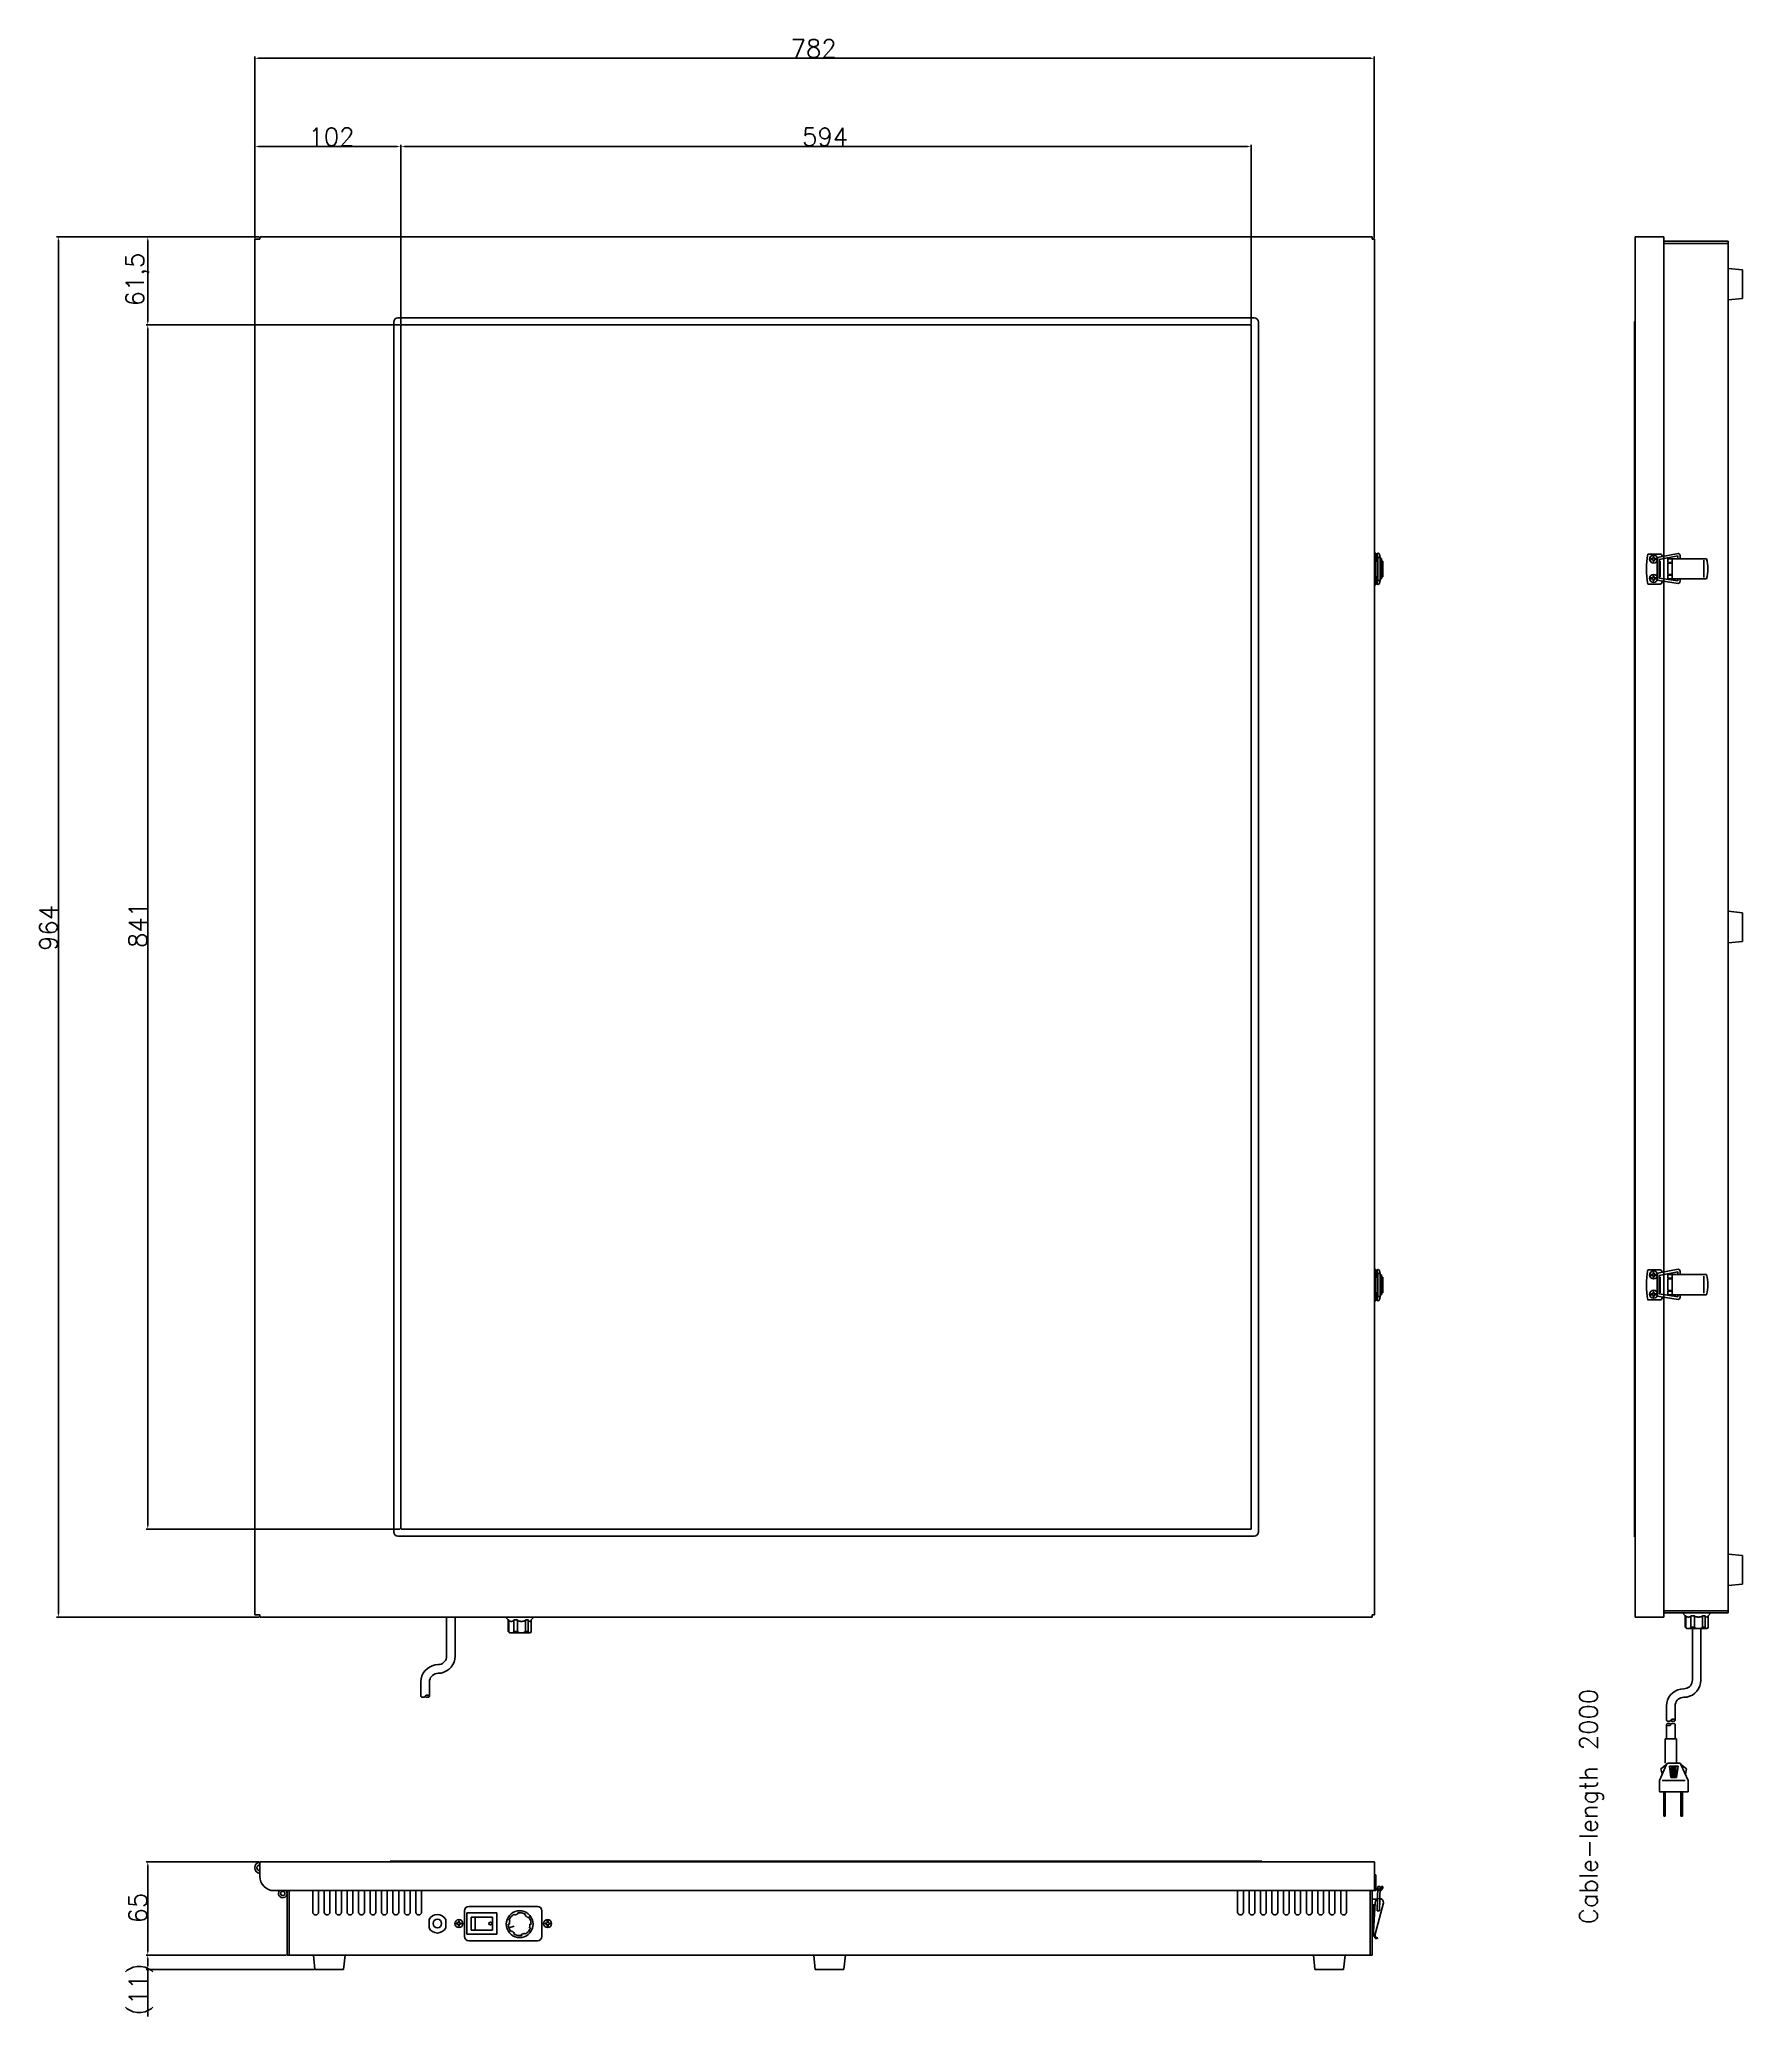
# Model space of a CAD drawing. Extents: x 3407 to 4596, y 1043 to 2424.
import ezdxf

# ---------------------------------------------------------------- set-up
doc = ezdxf.new("R2010")
doc.units = 0
doc.linetypes.add('HIDDEN', pattern=[0.375, 0.25, -0.125])
doc.layers.get('0').update_dxf_attribs({"linetype": 'CONTINUOUS'})
doc.layers.get('DEFPOINTS').update_dxf_attribs({"linetype": 'CONTINUOUS'})
doc.layers.add('FP-702', color=7, linetype='CONTINUOUS')
doc.styles.get("Standard").update_dxf_attribs({"font": 'txt', "bigfont": 'extfont2.shx'})
doc.dimstyles.get("Standard").update_dxf_attribs({"dimtxt": 2.5, "dimasz": 2.5, "dimexe": 1.25, "dimexo": 0.625, "dimtad": 1, "dimcen": 2.5, "dimazin": 3, "dimtfac": 1, "dimtmove": 0, "dimatfit": 3})

# ---------------------------------------------------------------- blocks, each defined once
blk = doc.blocks.new('*U16')
at = {"color": 0}
blk.add_text('594', height=12.5, dxfattribs=at).set_placement((3939.5, 2349.9))
blk = doc.blocks.new('*D2')
at = {"color": 0}
for p, q in [((3659.2, 2225.3), (3659.2, 2350.5)), ((3661.7, 2349.3), (4250.7, 2349.3)), ((4253.2, 2225.3), (4253.2, 2350.5))]:
    blk.add_line(p, q, dxfattribs=at)
for points in [[(3661.7, 2349.7), (3661.7, 2348.9), (3659.2, 2349.3)], [(4250.7, 2349.7), (4250.7, 2348.9), (4253.2, 2349.3)]]:
    blk.add_solid(points, dxfattribs=at)
at = {"layer": 'DEFPOINTS', "color": 0}
for p in [(4253.2, 2349.3), (3659.2, 2224.7), (4253.2, 2224.7)]:
    blk.add_point(p, dxfattribs=at)
at = {"layer": 'FP-702'}
blk.add_blockref('*U16', (0, 0), dxfattribs=at)
blk = doc.blocks.new('*U17')
at = {"color": 0}
blk.add_text('102', height=12.5, dxfattribs=at).set_placement((3594.7, 2349.9))
blk = doc.blocks.new('*D3')
at = {"color": 0}
for p, q in [((3557.2, 2285.3), (3557.2, 2350.5)), ((3656.7, 2349.3), (3559.7, 2349.3)), ((3659.2, 2225.3), (3659.2, 2350.5))]:
    blk.add_line(p, q, dxfattribs=at)
for points in [[(3559.7, 2349.7), (3559.7, 2348.9), (3557.2, 2349.3)], [(3656.7, 2349.7), (3656.7, 2348.9), (3659.2, 2349.3)]]:
    blk.add_solid(points, dxfattribs=at)
at = {"layer": 'DEFPOINTS', "color": 0}
for p in [(3557.2, 2349.3), (3557.2, 2284.7), (3659.2, 2224.7)]:
    blk.add_point(p, dxfattribs=at)
at = {"layer": 'FP-702'}
blk.add_blockref('*U17', (0, 0), dxfattribs=at)
blk = doc.blocks.new('*U18')
at = {"color": 0}
blk.add_text('61,5', height=12.5, rotation=90, dxfattribs=at).set_placement((3479.7, 2237.7))
blk = doc.blocks.new('*D4')
at = {"color": 0}
for p, q in [((3560.1, 2286.2), (3481.2, 2286.2)), ((3482.4, 2283.7), (3482.4, 2227.2)), ((3658.6, 2224.7), (3481.2, 2224.7))]:
    blk.add_line(p, q, dxfattribs=at)
for points in [[(3482, 2283.7), (3482.9, 2283.7), (3482.4, 2286.2)], [(3482, 2227.2), (3482.9, 2227.2), (3482.4, 2224.7)]]:
    blk.add_solid(points, dxfattribs=at)
at = {"layer": 'DEFPOINTS', "color": 0}
for p in [(3560.7, 2286.2), (3482.4, 2224.7), (3659.2, 2224.7)]:
    blk.add_point(p, dxfattribs=at)
at = {"layer": 'FP-702'}
blk.add_blockref('*U18', (0, 0), dxfattribs=at)
blk = doc.blocks.new('*U19')
at = {"color": 0}
blk.add_text('841', height=12.5, rotation=90, dxfattribs=at).set_placement((3481.8, 1789.6))
blk = doc.blocks.new('*D5')
at = {"color": 0}
for p, q in [((3658.6, 2224.7), (3481.2, 2224.7)), ((3482.4, 2222.2), (3482.4, 1386.2)), ((3658.6, 1383.7), (3481.2, 1383.7))]:
    blk.add_line(p, q, dxfattribs=at)
for points in [[(3482, 2222.2), (3482.9, 2222.2), (3482.4, 2224.7)], [(3482, 1386.2), (3482.9, 1386.2), (3482.4, 1383.7)]]:
    blk.add_solid(points, dxfattribs=at)
at = {"layer": 'DEFPOINTS', "color": 0}
for p in [(3659.2, 2224.7), (3482.4, 1383.7), (3659.2, 1383.7)]:
    blk.add_point(p, dxfattribs=at)
at = {"layer": 'FP-702'}
blk.add_blockref('*U19', (0, 0), dxfattribs=at)
blk = doc.blocks.new('*U15')
at = {"color": 0}
blk.add_text('65', height=12.5, rotation=90, dxfattribs=at).set_placement((3481.8, 1108.3))
blk = doc.blocks.new('*D6')
at = {"color": 0}
for p, q in [((3560.1, 1151.2), (3481.2, 1151.2)), ((3482.4, 1148.7), (3482.4, 1088.7)), ((3579.1, 1086.2), (3481.2, 1086.2))]:
    blk.add_line(p, q, dxfattribs=at)
for points in [[(3482, 1148.7), (3482.9, 1148.7), (3482.4, 1151.2)], [(3482, 1088.7), (3482.9, 1088.7), (3482.4, 1086.2)]]:
    blk.add_solid(points, dxfattribs=at)
at = {"layer": 'DEFPOINTS', "color": 0}
for p in [(3560.7, 1151.2), (3482.4, 1086.2), (3579.7, 1086.2)]:
    blk.add_point(p, dxfattribs=at)
at = {"layer": 'FP-702'}
blk.add_blockref('*U15', (0, 0), dxfattribs=at)
blk = doc.blocks.new('*U14')
at = {"color": 0}
blk.add_text('(11)', height=12.5, rotation=90, dxfattribs=at).set_placement((3481.8, 1043.9))
blk = doc.blocks.new('*D7')
at = {"color": 0}
for p, q in [((3579.1, 1086.2), (3481.2, 1086.2)), ((3482.4, 1083.7), (3482.4, 1078.7)), ((3598.6, 1076.2), (3481.2, 1076.2)), ((3482.4, 1076.2), (3482.4, 1043.3))]:
    blk.add_line(p, q, dxfattribs=at)
for points in [[(3482, 1083.7), (3482.9, 1083.7), (3482.4, 1086.2)], [(3482, 1078.7), (3482.9, 1078.7), (3482.4, 1076.2)]]:
    blk.add_solid(points, dxfattribs=at)
at = {"layer": 'DEFPOINTS', "color": 0}
for p in [(3579.7, 1086.2), (3482.4, 1076.2), (3599.2, 1076.2)]:
    blk.add_point(p, dxfattribs=at)
at = {"layer": 'FP-702'}
blk.add_blockref('*U14', (0, 0), dxfattribs=at)
blk = doc.blocks.new('*U20')
at = {"color": 0}
blk.add_text('964', height=12.5, rotation=90, dxfattribs=at).set_placement((3419.3, 1787.5))
blk = doc.blocks.new('*D8')
at = {"color": 0}
for p, q in [((3560.1, 2286.2), (3418.7, 2286.2)), ((3420, 2283.7), (3420, 1324.7)), ((3560.1, 1322.2), (3418.7, 1322.2))]:
    blk.add_line(p, q, dxfattribs=at)
for points in [[(3419.5, 2283.7), (3420.4, 2283.7), (3420, 2286.2)], [(3419.5, 1324.7), (3420.4, 1324.7), (3420, 1322.2)]]:
    blk.add_solid(points, dxfattribs=at)
at = {"layer": 'DEFPOINTS', "color": 0}
for p in [(3560.7, 2286.2), (3420, 1322.2), (3560.7, 1322.2)]:
    blk.add_point(p, dxfattribs=at)
at = {"layer": 'FP-702'}
blk.add_blockref('*U20', (0, 0), dxfattribs=at)
blk = doc.blocks.new('*U21')
at = {"color": 0}
blk.add_text('782', height=12.5, dxfattribs=at).set_placement((3931.5, 2411.6))
blk = doc.blocks.new('*D9')
at = {"color": 0}
for p, q in [((3557.2, 2285.3), (3557.2, 2412.2)), ((3559.7, 2411), (4336.7, 2411)), ((4339.2, 2285.3), (4339.2, 2412.2))]:
    blk.add_line(p, q, dxfattribs=at)
for points in [[(3559.7, 2411.4), (3559.7, 2410.5), (3557.2, 2411)], [(4336.7, 2411.4), (4336.7, 2410.5), (4339.2, 2411)]]:
    blk.add_solid(points, dxfattribs=at)
at = {"layer": 'DEFPOINTS', "color": 0}
for p in [(4339.2, 2411), (3557.2, 2284.7), (4339.2, 2284.7)]:
    blk.add_point(p, dxfattribs=at)
at = {"layer": 'FP-702'}
blk.add_blockref('*U21', (0, 0), dxfattribs=at)
blk = doc.blocks.new('*U13')
blk.add_text('Cable-length 2000', height=12.5, rotation=90).set_placement((4495.1, 1107.7))
blk = doc.blocks.new('A$C42861A92')
at = {"layer": 'FP-702'}
for p, q in [((3.5, 75), (3.5, 65)), ((3.5, 75), (782, 75)), ((94.5, 75), (94.5, 75.5)), ((94.5, 75.5), (703.5, 75.5)), ((703.5, 75), (94.5, 75)), ((703.5, 75.5), (703.5, 75)), ((782, 75), (782, 55)), ((782, 55), (782, 66)), ((782, 66), (783, 66)), ((783, 66), (783, 55)), ((784, 41), (784.5, 58)), ((784.5, 58), (786, 58)), ((786, 58), (785.5, 41)), ((787, 58), (788, 58)), ((782, 55), (13.5, 55)), ((22.5, 10), (22.5, 55)), ((24, 55), (24, 10)), ((40.5, 55), (40.5, 40)), ((44.5, 55), (44.5, 40)), ((48.5, 55), (48.5, 40)), ((52.5, 55), (52.5, 40)), ((56.5, 55), (56.5, 40)), ((60.5, 55), (60.5, 40)), ((64.5, 55), (64.5, 40)), ((68.5, 55), (68.5, 40)), ((72.5, 55), (72.5, 40)), ((76.5, 55), (76.5, 40)), ((80.5, 55), (80.5, 40)), ((84.5, 55), (84.5, 40)), ((88.5, 55), (88.5, 40)), ((92.5, 55), (92.5, 40)), ((96.5, 55), (96.5, 40)), ((100.5, 55), (100.5, 40)), ((104.5, 55), (104.5, 40)), ((108.5, 55), (108.5, 40)), ((112.5, 55), (112.5, 40)), ((116.5, 55), (116.5, 40)), ((149.5, 44), (197.5, 44)), ((686.5, 55), (686.5, 40)), ((690.5, 55), (690.5, 40)), ((694.5, 55), (694.5, 40)), ((698.5, 55), (698.5, 40)), ((702.5, 55), (702.5, 40)), ((706.5, 55), (706.5, 40)), ((710.5, 55), (710.5, 40)), ((714.5, 55), (714.5, 40)), ((718.5, 55), (718.5, 40)), ((722.5, 55), (722.5, 40)), ((726.5, 55), (726.5, 40)), ((730.5, 55), (730.5, 40)), ((734.5, 55), (734.5, 40)), ((738.5, 55), (738.5, 40)), ((742.5, 55), (742.5, 40)), ((746.5, 55), (746.5, 40)), ((750.5, 55), (750.5, 40)), ((754.5, 55), (754.5, 40)), ((758.5, 55), (758.5, 40)), ((762.5, 55), (762.5, 40)), ((779, 55), (779, 10)), ((780.5, 55), (780.5, 10)), ((780.5, 49), (781.5, 49)), ((780.5, 45), (782.5, 45)), ((781.5, 49), (784, 49)), ((782.5, 46.5), (781.5, 26.5)), ((781.5, 24), (781.5, 45)), ((783, 55), (782, 55)), ((788.5, 46.5), (782.5, 24.5)), ((121.7, 34.8), (121.7, 29)), ((133.3, 34.8), (133.3, 29)), ((140.7, 31.7), (140.7, 32.3)), ((140.7, 32.3), (141.3, 32.3)), ((140.7, 31.7), (141.3, 31.7)), ((142.8, 33.8), (142.2, 33.8)), ((142.2, 33.8), (142.2, 33.2)), ((142.2, 30.2), (142.2, 30.8)), ((142.8, 30.2), (142.2, 30.2)), ((142.8, 33.8), (142.8, 33.2)), ((142.8, 33.8), (142.8, 33.2)), ((142.8, 30.2), (142.8, 30.8)), ((144.3, 32.3), (143.7, 32.3)), ((144.3, 31.7), (143.7, 31.7)), ((144.3, 31.7), (144.3, 32.3)), ((146.5, 41), (146.5, 23)), ((148, 39.5), (169, 39.5)), ((148, 24.5), (148, 39.5)), ((151, 36.5), (166, 36.5)), ((151, 27.5), (151, 36.5)), ((154, 36), (154, 28)), ((166, 36.5), (166, 27.5)), ((169, 39.5), (169, 24.5)), ((177.8, 31.6), (177, 31.6)), ((178.2, 34.1), (177.5, 34.3)), ((181.2, 30.2), (177.5, 28.9)), ((181.4, 37.8), (181, 38.5)), ((183.7, 38.7), (183.6, 39.5)), ((188.6, 37.8), (189, 38.5)), ((190.5, 36.2), (191.1, 36.7)), ((191.8, 29.1), (192.5, 28.9)), ((192.2, 31.6), (193, 31.6)), ((200.5, 41), (200.5, 23)), ((202.7, 31.7), (202.7, 32.3)), ((202.7, 32.3), (203.3, 32.3)), ((202.7, 31.7), (203.3, 31.7)), ((204.8, 33.8), (204.2, 33.8)), ((204.2, 33.8), (204.2, 33.2)), ((204.2, 30.2), (204.2, 30.8)), ((204.8, 30.2), (204.2, 30.2)), ((204.8, 33.8), (204.8, 33.2)), ((204.8, 33.8), (204.8, 33.2)), ((204.8, 30.2), (204.8, 30.8)), ((206.3, 32.3), (205.7, 32.3)), ((206.3, 31.7), (205.7, 31.7)), ((206.3, 31.7), (206.3, 32.3)), ((784, 41), (785.5, 41)), ((169, 24.5), (148, 24.5)), ((149.5, 20), (197.5, 20)), ((166, 27.5), (151, 27.5)), ((179.5, 27), (178.9, 26.5)), ((181.4, 25.4), (181, 24.7)), ((186.3, 24.5), (186.4, 23.7)), ((188.6, 25.4), (189, 24.7)), ((780.5, 24), (781.5, 24)), ((783.5, 21.5), (784, 21.5)), ((784, 21.5), (784.5, 22)), ((780.5, 10), (22.5, 10)), ((41, 10), (42, 0)), ((41, 10), (63, 10)), ((42, 0), (62, 0)), ((63, 10), (62, 0)), ((390.5, 10), (391.5, 0)), ((390.5, 10), (412.5, 10)), ((391.5, 0), (411.5, 0)), ((412.5, 10), (411.5, 0)), ((739.5, 10), (740.5, 0)), ((739.5, 10), (761.5, 10)), ((740.5, 0), (760.5, 0)), ((761.5, 10), (760.5, 0))]:
    blk.add_line(p, q, dxfattribs=at)
for points in [[(783, 56), (783.1, 55.9), (783.2, 55.8), (783.2, 55.7), (783.3, 55.6), (783.4, 55.6), (783.5, 55.5), (783.7, 55.3), (783.9, 55.2), (784.1, 55.1), (784.3, 55.1), (784.6, 55), (784.8, 55), (784.9, 55), (785, 55), (785.1, 55), (785.3, 55), (785.4, 55), (785.5, 55), (785.7, 55), (785.9, 55), (786.1, 55), (786.3, 55.1), (786.4, 55.1), (786.6, 55.2), (786.7, 55.2), (786.7, 55.3), (786.8, 55.3), (786.9, 55.4), (786.9, 55.4), (787, 55.5), (787.2, 55.6), (787.3, 55.8), (787.5, 56), (787.6, 56.2), (787.7, 56.4), (787.8, 56.6), (787.8, 56.6), (787.9, 56.7), (787.9, 56.9), (787.9, 57), (788, 57.2), (788, 57.3), (788, 57.5), (788, 57.6), (788, 57.6), (788, 57.7), (788, 57.8), (788, 57.9), (788, 58), (788, 58)], [(783, 57), (783.1, 56.9), (783.2, 56.8), (783.3, 56.7), (783.4, 56.6), (783.5, 56.6), (783.6, 56.5), (783.8, 56.4), (784, 56.3), (784.2, 56.2), (784.4, 56.1), (784.6, 56), (784.8, 56), (784.9, 56), (785, 56), (785.1, 56), (785.3, 56), (785.4, 56), (785.5, 56), (785.7, 56), (785.8, 56), (786, 56.1), (786.1, 56.1), (786.3, 56.2), (786.4, 56.3), (786.5, 56.3), (786.5, 56.4), (786.6, 56.4), (786.6, 56.5), (786.7, 56.5), (786.7, 56.6), (786.7, 56.6), (786.8, 56.7), (786.8, 56.8), (786.8, 56.8), (786.9, 56.9), (786.9, 57), (786.9, 57), (786.9, 57.1), (786.9, 57.1), (787, 57.2), (787, 57.3), (787, 57.4), (787, 57.5), (787, 57.5), (787, 57.6), (787, 57.6), (787, 57.7), (787, 57.8), (787, 57.9), (787, 58)], [(44.5, 40), (44.5, 39.7), (44.4, 39.3), (44.2, 39), (44, 38.7), (43.8, 38.5), (43.5, 38.3), (43.2, 38.1), (42.8, 38), (42.5, 38), (42.2, 38), (41.8, 38.1), (41.5, 38.3), (41.2, 38.5), (41, 38.7), (40.8, 39), (40.6, 39.3), (40.5, 39.7), (40.5, 40)], [(52.5, 40), (52.5, 39.7), (52.4, 39.3), (52.2, 39), (52, 38.7), (51.8, 38.5), (51.5, 38.3), (51.2, 38.1), (50.8, 38), (50.5, 38), (50.2, 38), (49.8, 38.1), (49.5, 38.3), (49.2, 38.5), (49, 38.7), (48.8, 39), (48.6, 39.3), (48.5, 39.7), (48.5, 40)], [(60.5, 40), (60.5, 39.7), (60.4, 39.3), (60.2, 39), (60, 38.7), (59.8, 38.5), (59.5, 38.3), (59.2, 38.1), (58.8, 38), (58.5, 38), (58.2, 38), (57.8, 38.1), (57.5, 38.3), (57.2, 38.5), (57, 38.7), (56.8, 39), (56.6, 39.3), (56.5, 39.7), (56.5, 40)], [(68.5, 40), (68.5, 39.7), (68.4, 39.3), (68.2, 39), (68, 38.7), (67.8, 38.5), (67.5, 38.3), (67.2, 38.1), (66.8, 38), (66.5, 38), (66.2, 38), (65.8, 38.1), (65.5, 38.3), (65.2, 38.5), (65, 38.7), (64.8, 39), (64.6, 39.3), (64.5, 39.7), (64.5, 40)], [(76.5, 40), (76.5, 39.7), (76.4, 39.3), (76.2, 39), (76, 38.7), (75.8, 38.5), (75.5, 38.3), (75.2, 38.1), (74.8, 38), (74.5, 38), (74.2, 38), (73.8, 38.1), (73.5, 38.3), (73.2, 38.5), (73, 38.7), (72.8, 39), (72.6, 39.3), (72.5, 39.7), (72.5, 40)], [(84.5, 40), (84.5, 39.7), (84.4, 39.3), (84.2, 39), (84, 38.7), (83.8, 38.5), (83.5, 38.3), (83.2, 38.1), (82.8, 38), (82.5, 38), (82.2, 38), (81.8, 38.1), (81.5, 38.3), (81.2, 38.5), (81, 38.7), (80.8, 39), (80.6, 39.3), (80.5, 39.7), (80.5, 40)], [(92.5, 40), (92.5, 39.7), (92.4, 39.3), (92.2, 39), (92, 38.7), (91.8, 38.5), (91.5, 38.3), (91.2, 38.1), (90.8, 38), (90.5, 38), (90.2, 38), (89.8, 38.1), (89.5, 38.3), (89.2, 38.5), (89, 38.7), (88.8, 39), (88.6, 39.3), (88.5, 39.7), (88.5, 40)], [(100.5, 40), (100.5, 39.7), (100.4, 39.3), (100.2, 39), (100, 38.7), (99.8, 38.5), (99.5, 38.3), (99.2, 38.1), (98.8, 38), (98.5, 38), (98.2, 38), (97.8, 38.1), (97.5, 38.3), (97.2, 38.5), (97, 38.7), (96.8, 39), (96.6, 39.3), (96.5, 39.7), (96.5, 40)], [(108.5, 40), (108.5, 39.7), (108.4, 39.3), (108.2, 39), (108, 38.7), (107.8, 38.5), (107.5, 38.3), (107.2, 38.1), (106.8, 38), (106.5, 38), (106.2, 38), (105.8, 38.1), (105.5, 38.3), (105.2, 38.5), (105, 38.7), (104.8, 39), (104.6, 39.3), (104.5, 39.7), (104.5, 40)], [(116.5, 40), (116.5, 39.7), (116.4, 39.3), (116.2, 39), (116, 38.7), (115.8, 38.5), (115.5, 38.3), (115.2, 38.1), (114.8, 38), (114.5, 38), (114.2, 38), (113.8, 38.1), (113.5, 38.3), (113.2, 38.5), (113, 38.7), (112.8, 39), (112.6, 39.3), (112.5, 39.7), (112.5, 40)], [(175.6, 31.6), (175.7, 30), (176.2, 28.4), (176.9, 26.9), (177.8, 25.6), (179, 24.4), (180.3, 23.5), (181.8, 22.8), (183.4, 22.3), (185, 22.2), (186.6, 22.3), (188.2, 22.8), (189.7, 23.5), (191, 24.4), (192.2, 25.6), (193.1, 26.9), (193.8, 28.4), (194.3, 30), (194.4, 31.6), (194.3, 33.2), (193.8, 34.8), (193.1, 36.3), (192.2, 37.6), (191, 38.8), (189.7, 39.7), (188.2, 40.4), (186.6, 40.9), (185, 41), (183.4, 40.9), (181.8, 40.4), (180.3, 39.7), (179, 38.8), (177.8, 37.6), (176.9, 36.3), (176.2, 34.8), (175.7, 33.2), (175.6, 31.6)], [(177, 31.6), (177.1, 30.2), (177.5, 28.9), (178.1, 27.6), (178.9, 26.5)], [(181, 38.5), (179.9, 37.7), (178.9, 36.7), (178.1, 35.6), (177.5, 34.3)], [(178.2, 34.1), (177.9, 32.9), (177.8, 31.6)], [(183.7, 38.7), (182.5, 38.4), (181.4, 37.8)], [(189, 38.5), (187.7, 39.1), (186.4, 39.5), (185, 39.6), (183.6, 39.5)], [(190.5, 36.2), (189.6, 37.1), (188.6, 37.8)], [(189, 24.7), (190.1, 25.5), (191.1, 26.5), (191.9, 27.6), (192.5, 28.9)], [(193, 31.6), (192.9, 33), (192.5, 34.3), (191.9, 35.6), (191.1, 36.7)], [(191.8, 29.1), (192.1, 30.3), (192.2, 31.6)], [(690.5, 40), (690.5, 39.7), (690.4, 39.3), (690.2, 39), (690, 38.7), (689.8, 38.5), (689.5, 38.3), (689.2, 38.1), (688.8, 38), (688.5, 38), (688.2, 38), (687.8, 38.1), (687.5, 38.3), (687.2, 38.5), (687, 38.7), (686.8, 39), (686.6, 39.3), (686.5, 39.7), (686.5, 40)], [(698.5, 40), (698.5, 39.7), (698.4, 39.3), (698.2, 39), (698, 38.7), (697.8, 38.5), (697.5, 38.3), (697.2, 38.1), (696.8, 38), (696.5, 38), (696.2, 38), (695.8, 38.1), (695.5, 38.3), (695.2, 38.5), (695, 38.7), (694.8, 39), (694.6, 39.3), (694.5, 39.7), (694.5, 40)], [(706.5, 40), (706.5, 39.7), (706.4, 39.3), (706.2, 39), (706, 38.7), (705.8, 38.5), (705.5, 38.3), (705.2, 38.1), (704.8, 38), (704.5, 38), (704.2, 38), (703.8, 38.1), (703.5, 38.3), (703.2, 38.5), (703, 38.7), (702.8, 39), (702.6, 39.3), (702.5, 39.7), (702.5, 40)], [(714.5, 40), (714.5, 39.7), (714.4, 39.3), (714.2, 39), (714, 38.7), (713.8, 38.5), (713.5, 38.3), (713.2, 38.1), (712.8, 38), (712.5, 38), (712.2, 38), (711.8, 38.1), (711.5, 38.3), (711.2, 38.5), (711, 38.7), (710.8, 39), (710.6, 39.3), (710.5, 39.7), (710.5, 40)], [(722.5, 40), (722.5, 39.7), (722.4, 39.3), (722.2, 39), (722, 38.7), (721.8, 38.5), (721.5, 38.3), (721.2, 38.1), (720.8, 38), (720.5, 38), (720.2, 38), (719.8, 38.1), (719.5, 38.3), (719.2, 38.5), (719, 38.7), (718.8, 39), (718.6, 39.3), (718.5, 39.7), (718.5, 40)], [(730.5, 40), (730.5, 39.7), (730.4, 39.3), (730.2, 39), (730, 38.7), (729.8, 38.5), (729.5, 38.3), (729.2, 38.1), (728.8, 38), (728.5, 38), (728.2, 38), (727.8, 38.1), (727.5, 38.3), (727.2, 38.5), (727, 38.7), (726.8, 39), (726.6, 39.3), (726.5, 39.7), (726.5, 40)], [(738.5, 40), (738.5, 39.7), (738.4, 39.3), (738.2, 39), (738, 38.7), (737.8, 38.5), (737.5, 38.3), (737.2, 38.1), (736.8, 38), (736.5, 38), (736.2, 38), (735.8, 38.1), (735.5, 38.3), (735.2, 38.5), (735, 38.7), (734.8, 39), (734.6, 39.3), (734.5, 39.7), (734.5, 40)], [(746.5, 40), (746.5, 39.7), (746.4, 39.3), (746.2, 39), (746, 38.7), (745.8, 38.5), (745.5, 38.3), (745.2, 38.1), (744.8, 38), (744.5, 38), (744.2, 38), (743.8, 38.1), (743.5, 38.3), (743.2, 38.5), (743, 38.7), (742.8, 39), (742.6, 39.3), (742.5, 39.7), (742.5, 40)], [(754.5, 40), (754.5, 39.7), (754.4, 39.3), (754.2, 39), (754, 38.7), (753.8, 38.5), (753.5, 38.3), (753.2, 38.1), (752.8, 38), (752.5, 38), (752.2, 38), (751.8, 38.1), (751.5, 38.3), (751.2, 38.5), (751, 38.7), (750.8, 39), (750.6, 39.3), (750.5, 39.7), (750.5, 40)], [(762.5, 40), (762.5, 39.7), (762.4, 39.3), (762.2, 39), (762, 38.7), (761.8, 38.5), (761.5, 38.3), (761.2, 38.1), (760.8, 38), (760.5, 38), (760.2, 38), (759.8, 38.1), (759.5, 38.3), (759.2, 38.5), (759, 38.7), (758.8, 39), (758.6, 39.3), (758.5, 39.7), (758.5, 40)], [(179.5, 27), (180.4, 26.1), (181.4, 25.4)], [(181, 24.7), (182.3, 24.1), (183.6, 23.7), (185, 23.6), (186.4, 23.7)], [(186.3, 24.5), (187.5, 24.8), (188.6, 25.4)], [(781.5, 24.5), (781.5, 24.3), (781.5, 24.1), (781.5, 23.9), (781.6, 23.7), (781.6, 23.5), (781.7, 23.3), (781.8, 23.1), (781.8, 23), (781.9, 22.8), (782, 22.7), (782.1, 22.5), (782.2, 22.4), (782.3, 22.3), (782.4, 22.2), (782.4, 22.1), (782.5, 22), (782.6, 21.9), (782.7, 21.8), (782.8, 21.7), (782.9, 21.6), (783.1, 21.6), (783.2, 21.5), (783.3, 21.5), (783.5, 21.5)], [(782.5, 24.5), (782.5, 24.3), (782.5, 24.1), (782.6, 23.9), (782.6, 23.7), (782.6, 23.5), (782.7, 23.3), (782.8, 23.1), (782.8, 22.9), (782.9, 22.8), (783, 22.6), (783.1, 22.5), (783.2, 22.4), (783.3, 22.3), (783.4, 22.3), (783.4, 22.2), (783.5, 22.2), (783.6, 22.1), (783.7, 22.1), (783.7, 22.1), (783.8, 22), (784, 22), (784.1, 22), (784.2, 22), (784.4, 22), (784.5, 22), (784.5, 22)]]:
    blk.add_lwpolyline(points, dxfattribs=at)
for centre, radius in [((19.5, 53), 1.5), ((127.5, 32), 3), ((142.5, 32), 2.8), ((164.5, 32), 1), ((204.5, 32), 2.8)]:
    blk.add_circle(centre, radius, dxfattribs=at)
for centre, radius, start, end in [((4, 71), 4, 97, 263), ((3.5, 71), 2, 90, 270), ((13.5, 65), 10, 180, 270), ((19.5, 53), 3, 138, 0), ((19.5, 53), 3, 0, 41), ((149.5, 41), 3, 90, 180), ((197.5, 41), 3, 0, 90), ((785.5, 46.5), 3, 0, 180), ((127.5, 31.9), 6.5, 26.6, 153.4), ((127.5, 31.9), 6.5, 206.6, 333.4), ((141.4, 33.1), 0.8, 262, 0), ((141.4, 30.9), 0.8, 0, 98), ((141.4, 33.1), 0.8, 0, 8), ((141.4, 30.9), 0.8, 352, 0), ((143.6, 33.1), 0.8, 172, 278), ((143.6, 30.9), 0.8, 82, 188), ((203.4, 33.1), 0.8, 262, 0), ((203.4, 30.9), 0.8, 0, 98), ((203.4, 33.1), 0.8, 0, 8), ((203.4, 30.9), 0.8, 352, 0), ((205.6, 33.1), 0.8, 172, 278), ((205.6, 30.9), 0.8, 82, 188), ((149.5, 23), 3, 180, 270), ((197.5, 23), 3, 270, 0)]:
    blk.add_arc(centre, radius, start, end, dxfattribs=at)
blk = doc.blocks.new('A$C0CFE33F9')
at = {"layer": 'FP-702'}
for p, q in [((0.5, 1103), (20.5, 1103)), ((0.5, 139), (0.5, 1103)), ((20.5, 1103), (20.5, 139)), ((20.5, 1100), (65.5, 1100)), ((20.5, 1098.5), (65.5, 1098.5)), ((65.5, 142), (65.5, 1100)), ((65.5, 1081), (75.5, 1080)), ((65.5, 1059), (65.5, 1081)), ((75.5, 1060), (75.5, 1080)), ((65.5, 1059), (75.5, 1060)), ((0, 195), (0, 1044)), ((0, 1044), (0.5, 1044)), ((0.5, 1044), (0.5, 195)), ((9.4, 881.5), (17.9, 881.5)), ((11.6, 877.7), (11.6, 878.3)), ((11.6, 878.3), (12.2, 878.3)), ((11.6, 877.7), (12.2, 877.7)), ((13.1, 879.8), (13.7, 879.8)), ((13.1, 879.8), (13.1, 879.2)), ((13.1, 876.2), (13.1, 876.8)), ((13.1, 876.2), (13.7, 876.2)), ((13.7, 879.8), (13.7, 879.2)), ((13.7, 876.2), (13.7, 876.8)), ((15.2, 878.3), (14.6, 878.3)), ((15.2, 877.7), (14.6, 877.7)), ((15.2, 877.7), (14.6, 877.7)), ((15.2, 877.7), (15.2, 878.3)), ((15.9, 877.9), (15.9, 864.5)), ((17.2, 879.4), (30.6, 882)), ((17.4, 877.7), (30.4, 880.2)), ((17.4, 864.7), (17.4, 877.7)), ((17.4, 876.5), (17.9, 876.5)), ((17.9, 876.5), (17.9, 865.5)), ((23.4, 878.2), (26.4, 878.2)), ((23.4, 875.7), (23.4, 878.2)), ((26.4, 875.7), (23.4, 875.7)), ((23.4, 875.2), (26.4, 875.2)), ((23.4, 867.2), (23.4, 875.2)), ((26.4, 878.2), (26.4, 875.7)), ((26.4, 878.2), (26.4, 864.2)), ((50.4, 878.2), (26.4, 878.2)), ((26.4, 875.2), (26.4, 867.2)), ((30.4, 880.2), (30.4, 878.2)), ((31.9, 880.5), (31.9, 878.2)), ((48.4, 877.2), (48.4, 865.2)), ((17.9, 860.5), (9.4, 860.5)), ((11.6, 864.2), (11.6, 864.8)), ((11.6, 864.8), (12.2, 864.8)), ((11.6, 864.2), (12.2, 864.2)), ((13.1, 866.3), (13.7, 866.3)), ((13.1, 866.3), (13.1, 865.7)), ((13.1, 862.7), (13.1, 863.3)), ((13.1, 862.7), (13.7, 862.7)), ((13.7, 866.3), (13.7, 865.7)), ((13.7, 862.7), (13.7, 863.3)), ((15.2, 864.8), (14.6, 864.8)), ((15.2, 864.2), (14.6, 864.2)), ((15.2, 864.2), (14.6, 864.2)), ((15.2, 864.2), (15.2, 864.8)), ((17.2, 863), (30.6, 860.9)), ((17.9, 865.5), (17.4, 865.5)), ((17.4, 864.7), (30.4, 862.7)), ((26.4, 867.2), (23.4, 867.2)), ((23.4, 866.7), (26.4, 866.7)), ((23.4, 864.2), (23.4, 866.7)), ((26.4, 864.2), (23.4, 864.2)), ((26.4, 866.7), (26.4, 864.2)), ((26.4, 864.2), (50.4, 864.2)), ((30.4, 862.7), (30.4, 864.2)), ((31.9, 862.5), (31.9, 864.2)), ((65.5, 632), (75.5, 631)), ((65.5, 610), (65.5, 632)), ((75.5, 611), (75.5, 631)), ((65.5, 610), (75.5, 611)), ((9.4, 381.5), (17.9, 381.5)), ((11.6, 377.7), (11.6, 378.3)), ((11.6, 378.3), (12.2, 378.3)), ((11.6, 377.7), (12.2, 377.7)), ((13.1, 379.8), (13.7, 379.8)), ((13.1, 379.8), (13.1, 379.2)), ((13.1, 376.2), (13.1, 376.8)), ((13.1, 376.2), (13.7, 376.2)), ((13.7, 379.8), (13.7, 379.2)), ((13.7, 376.2), (13.7, 376.8)), ((15.2, 378.3), (14.6, 378.3)), ((15.2, 377.7), (14.6, 377.7)), ((15.2, 377.7), (14.6, 377.7)), ((15.2, 377.7), (15.2, 378.3)), ((15.9, 377.9), (15.9, 364.5)), ((17.2, 379.4), (30.6, 382)), ((17.4, 377.7), (30.4, 380.2)), ((17.4, 364.7), (17.4, 377.7)), ((17.4, 376.5), (17.9, 376.5)), ((17.9, 376.5), (17.9, 365.5)), ((23.4, 378.2), (26.4, 378.2)), ((23.4, 375.7), (23.4, 378.2)), ((26.4, 375.7), (23.4, 375.7)), ((23.4, 375.2), (26.4, 375.2)), ((23.4, 367.2), (23.4, 375.2)), ((26.4, 378.2), (26.4, 375.7)), ((26.4, 378.2), (26.4, 364.2)), ((50.4, 378.2), (26.4, 378.2)), ((26.4, 375.2), (26.4, 367.2)), ((30.4, 380.2), (30.4, 378.2)), ((31.9, 380.5), (31.9, 378.2)), ((48.4, 377.2), (48.4, 365.2)), ((17.9, 360.5), (9.4, 360.5)), ((11.6, 364.2), (11.6, 364.8)), ((11.6, 364.8), (12.2, 364.8)), ((11.6, 364.2), (12.2, 364.2)), ((13.1, 366.3), (13.7, 366.3)), ((13.1, 366.3), (13.1, 365.7)), ((13.1, 362.7), (13.1, 363.3)), ((13.1, 362.7), (13.7, 362.7)), ((13.7, 366.3), (13.7, 365.7)), ((13.7, 362.7), (13.7, 363.3)), ((15.2, 364.8), (14.6, 364.8)), ((15.2, 364.2), (14.6, 364.2)), ((15.2, 364.2), (14.6, 364.2)), ((15.2, 364.2), (15.2, 364.8)), ((17.2, 363), (30.6, 360.9)), ((17.9, 365.5), (17.4, 365.5)), ((17.4, 364.7), (30.4, 362.7)), ((26.4, 367.2), (23.4, 367.2)), ((23.4, 366.7), (26.4, 366.7)), ((23.4, 364.2), (23.4, 366.7)), ((26.4, 364.2), (23.4, 364.2)), ((26.4, 366.7), (26.4, 364.2)), ((26.4, 364.2), (50.4, 364.2)), ((30.4, 362.7), (30.4, 364.2)), ((31.9, 362.5), (31.9, 364.2)), ((0.5, 195), (0, 195)), ((65.5, 183), (75.5, 182)), ((65.5, 161), (65.5, 183)), ((75.5, 162), (75.5, 182)), ((65.5, 161), (75.5, 162)), ((20.5, 139), (0.5, 139)), ((65.5, 143.5), (20.5, 143.5)), ((65.5, 142), (20.5, 142)), ((33.5, 142), (35.5, 140)), ((35.5, 132), (35.5, 140)), ((35.5, 140), (36, 140)), ((36, 140), (36, 132)), ((39.5, 132), (39.5, 140)), ((39.5, 140), (42, 140)), ((42, 140), (42, 132)), ((47.5, 132), (47.5, 140)), ((47.5, 140), (49.5, 140)), ((47.5, 132), (47.5, 140)), ((47.5, 140), (49.5, 140)), ((49.5, 140), (49.5, 132)), ((49.5, 140), (49.5, 132)), ((51.5, 140), (53.5, 142)), ((51.5, 139), (51.5, 140)), ((51.5, 139), (51.5, 132)), ((36, 132), (35.5, 132)), ((36.5, 131), (35.5, 132)), ((50.5, 131), (36.5, 131)), ((42, 132), (39.5, 132)), ((40.5, 100), (40.5, 131)), ((46.5, 131), (46.5, 100)), ((49.5, 132), (47.5, 132)), ((49.5, 132), (47.5, 132)), ((40.5, 115), (40.5, 95)), ((46.5, 95), (46.5, 115)), ((22.5, 77), (22.5, 67)), ((28.5, 77), (28.5, 67)), ((22.5, 54), (22.5, 64)), ((28.5, 54), (28.5, 64)), ((21.5, 37), (21.5, 54)), ((21.5, 54), (29.5, 54)), ((29.5, 54), (29.5, 37)), ((17.5, 25), (22.5, 36)), ((22.5, 36), (18.5, 33)), ((18.5, 33), (19.4, 29.3)), ((23.5, 37), (31.5, 37)), ((31.5, 37), (23.5, 37)), ((24.5, 35), (30.5, 35)), ((24.5, 35), (25.5, 27)), ((25.5, 34), (29.5, 34)), ((25.5, 33), (29.5, 33)), ((25.5, 32), (29.5, 32)), ((25.5, 31), (29.5, 31)), ((25.5, 30), (29.5, 30)), ((25.5, 29), (29.5, 29)), ((25.5, 28), (29.5, 28)), ((30.5, 35), (29.5, 27)), ((37.5, 25), (32.5, 36)), ((32.5, 36), (36.5, 33)), ((36.5, 33), (35.6, 29.2)), ((17.5, 17), (17.5, 25)), ((17.5, 17), (37.5, 17)), ((19.5, 25), (35.5, 25)), ((20.5, 0), (20.5, 17)), ((20.5, 17), (21.5, 17)), ((21.5, 17), (21.5, 0)), ((25.5, 27), (29.5, 27)), ((32.5, 0), (32.5, 17)), ((32.5, 17), (33.5, 17)), ((33.5, 17), (33.5, 0)), ((37.5, 17), (37.5, 25)), ((21.5, 0), (20.5, 0)), ((33.5, 0), (32.5, 0))]:
    blk.add_line(p, q, dxfattribs=at)
for points in [[(36, 140), (36, 139.8), (36.1, 139.7), (36.2, 139.5), (36.4, 139.4), (36.6, 139.2), (36.9, 139.1), (37.2, 139.1), (37.4, 139), (37.8, 139), (38.1, 139), (38.4, 139.1), (38.6, 139.1), (38.9, 139.2), (39.1, 139.4), (39.3, 139.5), (39.4, 139.7), (39.5, 139.8), (39.5, 140)], [(42, 140), (42, 139.8), (42.2, 139.7), (42.4, 139.5), (42.6, 139.4), (43, 139.2), (43.4, 139.1), (43.8, 139.1), (44.3, 139), (44.8, 139), (45.2, 139), (45.7, 139.1), (46.1, 139.1), (46.5, 139.2), (46.9, 139.4), (47.1, 139.5), (47.3, 139.7), (47.5, 139.8), (47.5, 140)], [(36, 132), (36, 131.8), (36.1, 131.7), (36.2, 131.5), (36.4, 131.4), (36.6, 131.2), (36.9, 131.1), (37.2, 131.1), (37.4, 131), (37.8, 131), (38.1, 131), (38.4, 131.1), (38.6, 131.1), (38.9, 131.2), (39.1, 131.4), (39.3, 131.5), (39.4, 131.7), (39.5, 131.8), (39.5, 132)], [(42, 132), (42, 131.8), (42.2, 131.7), (42.4, 131.5), (42.6, 131.4), (43, 131.2), (43.4, 131.1), (43.8, 131.1), (44.3, 131), (44.8, 131), (45.2, 131), (45.7, 131.1), (46.1, 131.1), (46.5, 131.2), (46.9, 131.4), (47.1, 131.5), (47.3, 131.7), (47.5, 131.8), (47.5, 132)], [(22.5, 77), (22.7, 79.1), (23.2, 81.1), (24.1, 83), (25.3, 84.7), (26.8, 86.2), (28.5, 87.4), (30.4, 88.3), (32.4, 88.8), (34.5, 89)], [(28.5, 77), (28.6, 78), (28.9, 79.1), (29.3, 80), (29.9, 80.9), (30.6, 81.6), (31.5, 82.2), (32.4, 82.6), (33.5, 82.9), (34.5, 83)], [(40.5, 95), (40.4, 94), (40.1, 92.9), (39.7, 92), (39.1, 91.1), (38.4, 90.4), (37.5, 89.8), (36.6, 89.4), (35.5, 89.1), (34.5, 89)], [(46.5, 95), (46.3, 92.9), (45.8, 90.9), (44.9, 89), (43.7, 87.3), (42.2, 85.8), (40.5, 84.6), (38.6, 83.7), (36.6, 83.2), (34.5, 83)], [(25.5, 67), (25.5, 66.9), (25.4, 66.7), (25.3, 66.6), (25.1, 66.5), (25, 66.4), (24.8, 66.4), (24.5, 66.3), (24.3, 66.3), (24, 66.2), (23.7, 66.3), (23.5, 66.3), (23.3, 66.4), (23, 66.4), (22.9, 66.5), (22.7, 66.6), (22.6, 66.7), (22.5, 66.9), (22.5, 67)], [(24, 64.7), (24.3, 64.7), (24.5, 64.7), (24.8, 64.6), (25, 64.6), (25.1, 64.5), (25.3, 64.4), (25.4, 64.3), (25.5, 64.1), (25.5, 64), (25.5, 63.9), (25.4, 63.7), (25.3, 63.6), (25.1, 63.5), (25, 63.4), (24.8, 63.4), (24.5, 63.3), (24.3, 63.3), (24, 63.2), (23.7, 63.3), (23.5, 63.3), (23.3, 63.4), (23, 63.4), (22.9, 63.5), (22.7, 63.6), (22.6, 63.7), (22.5, 63.9), (22.5, 64), (22.5, 64.1), (22.6, 64.3), (22.7, 64.4), (22.9, 64.5), (23, 64.6), (23.3, 64.6), (23.5, 64.7), (23.7, 64.7), (24, 64.7)], [(27, 66.2), (26.7, 66.3), (26.5, 66.3), (26.2, 66.4), (26, 66.4), (25.9, 66.5), (25.7, 66.6), (25.6, 66.7), (25.5, 66.9), (25.5, 67), (25.5, 67.1), (25.6, 67.3), (25.7, 67.4), (25.9, 67.5), (26, 67.6), (26.2, 67.6), (26.5, 67.7), (26.7, 67.7), (27, 67.7), (27.3, 67.7), (27.5, 67.7), (27.8, 67.6), (28, 67.6), (28.1, 67.5), (28.3, 67.4), (28.4, 67.3), (28.5, 67.1), (28.5, 67), (28.5, 66.9), (28.4, 66.7), (28.3, 66.6), (28.1, 66.5), (28, 66.4), (27.8, 66.4), (27.5, 66.3), (27.3, 66.3), (27, 66.2)], [(25.5, 64), (25.5, 64.1), (25.6, 64.3), (25.7, 64.4), (25.9, 64.5), (26, 64.6), (26.2, 64.6), (26.5, 64.7), (26.7, 64.7), (27, 64.7), (27.3, 64.7), (27.5, 64.7), (27.8, 64.6), (28, 64.6), (28.1, 64.5), (28.3, 64.4), (28.4, 64.3), (28.5, 64.1), (28.5, 64)]]:
    blk.add_lwpolyline(points, dxfattribs=at)
for centre in [(13.4, 878), (13.4, 864.5), (13.4, 378), (13.4, 364.5)]:
    blk.add_circle(centre, 2.8, dxfattribs=at)
for centre, radius, start, end in [((68.9, 871), 60.5, 170, 190), ((12.3, 879.1), 0.8, 262, 0), ((12.3, 876.9), 0.8, 0, 98), ((12.3, 879.1), 0.8, 0, 8), ((12.3, 876.9), 0.8, 352, 0), ((14.5, 879.1), 0.8, 172, 278), ((14.5, 876.9), 0.8, 82, 188), ((17.4, 877.9), 1.5, 98, 180), ((17.9, 880), 1.5, 7.9, 90), ((30.4, 880.5), 1.5, 0, 82), ((26.2, 871.2), 25.1, 0, 16.2), ((26.2, 871.2), 25.1, 343.8, 0), ((12.3, 865.6), 0.8, 262, 0), ((12.3, 863.4), 0.8, 0, 98), ((12.3, 865.6), 0.8, 0, 8), ((12.3, 863.4), 0.8, 352, 0), ((14.5, 865.6), 0.8, 172, 278), ((14.5, 863.4), 0.8, 82, 188), ((17.4, 864.5), 1.5, 180, 262), ((17.9, 862), 1.5, 270, 0), ((17.9, 862), 1.5, 0, 25.2), ((30.4, 862.4), 1.5, 278, 0), ((68.9, 371), 60.5, 170, 190), ((12.3, 379.1), 0.8, 262, 0), ((12.3, 376.9), 0.8, 0, 98), ((12.3, 379.1), 0.8, 0, 8), ((12.3, 376.9), 0.8, 352, 0), ((14.5, 379.1), 0.8, 172, 278), ((14.5, 376.9), 0.8, 82, 188), ((17.4, 377.9), 1.5, 98, 180), ((17.9, 380), 1.5, 7.9, 90), ((30.4, 380.5), 1.5, 0, 82), ((26.2, 371.2), 25.1, 0, 16.2), ((12.3, 365.6), 0.8, 262, 0), ((12.3, 363.4), 0.8, 0, 98), ((12.3, 365.6), 0.8, 0, 8), ((12.3, 363.4), 0.8, 352, 0), ((14.5, 365.6), 0.8, 172, 278), ((14.5, 363.4), 0.8, 82, 188), ((17.4, 364.5), 1.5, 180, 262), ((17.9, 362), 1.5, 270, 0), ((17.9, 362), 1.5, 0, 25.2), ((30.4, 362.4), 1.5, 278, 0), ((26.2, 371.2), 25.1, 343.8, 0), ((50.5, 140), 1, 180, 0), ((50.5, 132), 1, 180, 0), ((23.5, 36), 1, 90, 180), ((31.5, 36), 1, 0, 90)]:
    blk.add_arc(centre, radius, start, end, dxfattribs=at)
blk = doc.blocks.new('A$C4CD031D4')
at = {"layer": 'FP-702'}
for p, q in [((0, 1018.5), (0, 57.5)), ((3.5, 1018.5), (0, 1018.5)), ((3.5, 1020), (3.5, 1018.5)), ((780.5, 1020), (3.5, 1020)), ((780.5, 1018.5), (780.5, 1020)), ((782, 1018.5), (780.5, 1018.5)), ((782, 57.5), (782, 1018.5)), ((97, 960.5), (97, 115.5)), ((698, 963.5), (100, 963.5)), ((701, 115.5), (701, 960.5)), ((782, 777.1), (782, 799.1)), ((782, 799.1), (783, 799.1)), ((783, 799.1), (783, 777.1)), ((784, 798.3), (783, 795.3)), ((783.9, 795.3), (783, 795.3)), ((784.5, 793.6), (783, 793.6)), ((784.5, 795.3), (783.9, 795.3)), ((783.9, 793.8), (783.9, 795.1)), ((784, 798.4), (784.5, 796.1)), ((784.5, 796.1), (784.5, 795.3)), ((784.5, 793.6), (784.5, 795.4)), ((784.5, 782.6), (784.5, 793.7)), ((784.7, 796.1), (785.7, 796.1)), ((786, 796.1), (785.5, 798.4)), ((786, 796.1), (786, 795.3)), ((786, 795.3), (786, 793.6)), ((786, 793.6), (786, 795.3)), ((786, 795.3), (786.3, 795.3)), ((786, 782.6), (786, 793.6)), ((786, 793.6), (787, 793.6)), ((786.3, 793.6), (786, 793.6)), ((786.3, 795.3), (786.3, 793.6)), ((786.3, 793.6), (786.3, 795.3)), ((786.3, 795.3), (787, 795.3)), ((787, 793.6), (786.3, 793.6)), ((787, 795.3), (787, 793.6)), ((787, 782.6), (787, 793.6)), ((787, 793.6), (788, 793.6)), ((787, 782.6), (787, 793.6)), ((787, 793.6), (788, 793.6)), ((787, 793.6), (787, 782.6)), ((788, 793.6), (788, 782.6)), ((788, 793.6), (788, 782.6)), ((783, 777.1), (782, 777.1)), ((784.5, 782.6), (783, 782.6)), ((783, 781.3), (783, 782.6)), ((783, 782.6), (784.5, 782.6)), ((784.5, 781.3), (783, 781.3)), ((784, 777.8), (783, 781.3)), ((783.9, 781.5), (783.9, 782.4)), ((784, 777.9), (784.5, 780.1)), ((784.5, 780.1), (784.5, 782.6)), ((784.5, 780.1), (784.5, 782.6)), ((784.5, 782.6), (784.5, 781.3)), ((784.7, 780.1), (785.7, 780.1)), ((785.5, 777.9), (786, 780.1)), ((786, 780.1), (786, 782.6)), ((787, 782.6), (786, 782.6)), ((786, 781.3), (786, 782.6)), ((786, 782.6), (786.3, 782.6)), ((786.3, 781.3), (786, 781.3)), ((786.3, 782.6), (786.3, 781.3)), ((786.3, 781.3), (786.3, 782.6)), ((786.3, 782.6), (787, 782.6)), ((787, 781.3), (786.3, 781.3)), ((788, 782.6), (787, 782.6)), ((788, 782.6), (787, 782.6)), ((787, 782.6), (787, 781.3)), ((782, 276.9), (782, 298.9)), ((782, 298.9), (783, 298.9)), ((783, 298.9), (783, 276.9)), ((784, 298.1), (783, 295.1)), ((783.9, 295.1), (783, 295.1)), ((784.5, 293.4), (783, 293.4)), ((784.5, 295.1), (783.9, 295.1)), ((783.9, 293.6), (783.9, 294.9)), ((784, 298.1), (784.5, 295.9)), ((784.5, 295.9), (784.5, 295.1)), ((784.5, 293.4), (784.5, 295.2)), ((784.5, 282.4), (784.5, 293.5)), ((784.7, 295.9), (785.7, 295.9)), ((786, 295.9), (785.5, 298.1)), ((786, 295.9), (786, 295.1)), ((786, 295.1), (786, 293.4)), ((786, 293.4), (786, 295.1)), ((786, 295.1), (786.3, 295.1)), ((786, 282.4), (786, 293.4)), ((786, 293.4), (787, 293.4)), ((786.3, 293.4), (786, 293.4)), ((786.3, 295.1), (786.3, 293.4)), ((786.3, 293.4), (786.3, 295.1)), ((786.3, 295.1), (787, 295.1)), ((787, 293.4), (786.3, 293.4)), ((787, 295.1), (787, 293.4)), ((787, 282.4), (787, 293.4)), ((787, 293.4), (788, 293.4)), ((787, 282.4), (787, 293.4)), ((787, 293.4), (788, 293.4)), ((787, 293.4), (787, 282.4)), ((788, 293.4), (788, 282.4)), ((788, 293.4), (788, 282.4)), ((783, 276.9), (782, 276.9)), ((784.5, 282.4), (783, 282.4)), ((783, 281.1), (783, 282.4)), ((783, 282.4), (784.5, 282.4)), ((784.5, 281.1), (783, 281.1)), ((784, 277.6), (783, 281.1)), ((783.9, 281.3), (783.9, 282.2)), ((784, 277.6), (784.5, 279.9)), ((784.5, 279.9), (784.5, 282.4)), ((784.5, 279.9), (784.5, 282.4)), ((784.5, 282.4), (784.5, 281.1)), ((784.7, 279.9), (785.7, 279.9)), ((785.5, 277.6), (786, 279.9)), ((786, 279.9), (786, 282.4)), ((787, 282.4), (786, 282.4)), ((786, 281.1), (786, 282.4)), ((786, 282.4), (786.3, 282.4)), ((786.3, 281.1), (786, 281.1)), ((786.3, 282.4), (786.3, 281.1)), ((786.3, 281.1), (786.3, 282.4)), ((786.3, 282.4), (787, 282.4)), ((787, 281.1), (786.3, 281.1)), ((788, 282.4), (787, 282.4)), ((788, 282.4), (787, 282.4)), ((787, 282.4), (787, 281.1)), ((100, 112.5), (698, 112.5)), ((0, 57.5), (3.5, 57.5)), ((3.5, 57.5), (3.5, 56)), ((3.5, 56), (780.5, 56)), ((134, 48), (134, 56)), ((140, 44), (140, 56)), ((175, 56), (177, 54)), ((193, 54), (195, 56)), ((780.5, 56), (780.5, 57.5)), ((780.5, 57.5), (782, 57.5)), ((134, 48.8), (134, 28.8)), ((140, 28.8), (140, 48.8)), ((177, 46), (177, 54)), ((177, 54), (177.5, 54)), ((177.5, 46), (177, 46)), ((178, 45), (177, 46)), ((177.5, 54), (177.5, 46)), ((192, 45), (178, 45)), ((181, 46), (181, 54)), ((181, 54), (183.5, 54)), ((183.5, 46), (181, 46)), ((183.5, 54), (183.5, 46)), ((189, 46), (189, 54)), ((189, 54), (191, 54)), ((189, 46), (189, 54)), ((189, 54), (191, 54)), ((191, 46), (189, 46)), ((191, 46), (189, 46)), ((191, 54), (191, 46)), ((191, 54), (191, 46)), ((193, 53), (193, 54)), ((193, 53), (193, 46)), ((116, 10.8), (116, 0.8)), ((122, 10.8), (122, 0.8))]:
    blk.add_line(p, q, dxfattribs=at)
at = {"layer": 'FP-702', "linetype": 'HIDDEN'}
for p, q in [((102, 958.5), (696, 958.5)), ((102, 117.5), (102, 958.5)), ((696, 958.5), (696, 117.5)), ((696, 117.5), (102, 117.5))]:
    blk.add_line(p, q, dxfattribs=at)
at = {"layer": 'FP-702'}
for points in [[(177.5, 54), (177.5, 53.8), (177.6, 53.7), (177.7, 53.5), (177.9, 53.4), (178.1, 53.2), (178.4, 53.1), (178.7, 53.1), (178.9, 53), (179.2, 53), (179.6, 53), (179.8, 53.1), (180.1, 53.1), (180.4, 53.2), (180.6, 53.4), (180.8, 53.5), (180.9, 53.7), (181, 53.8), (181, 54)], [(177.5, 46), (177.5, 45.8), (177.6, 45.7), (177.7, 45.5), (177.9, 45.4), (178.1, 45.2), (178.4, 45.1), (178.7, 45.1), (178.9, 45), (179.2, 45), (179.6, 45), (179.8, 45.1), (180.1, 45.1), (180.4, 45.2), (180.6, 45.4), (180.8, 45.5), (180.9, 45.7), (181, 45.8), (181, 46)], [(183.5, 54), (183.5, 53.8), (183.7, 53.7), (183.9, 53.5), (184.1, 53.4), (184.5, 53.2), (184.9, 53.1), (185.3, 53.1), (185.8, 53), (186.2, 53), (186.7, 53), (187.2, 53.1), (187.6, 53.1), (188, 53.2), (188.4, 53.4), (188.6, 53.5), (188.8, 53.7), (189, 53.8), (189, 54)], [(183.5, 46), (183.5, 45.8), (183.7, 45.7), (183.9, 45.5), (184.1, 45.4), (184.5, 45.2), (184.9, 45.1), (185.3, 45.1), (185.8, 45), (186.2, 45), (186.7, 45), (187.2, 45.1), (187.6, 45.1), (188, 45.2), (188.4, 45.4), (188.6, 45.5), (188.8, 45.7), (189, 45.8), (189, 46)], [(128, 22.8), (129, 22.8), (130.1, 23.1), (131, 23.6), (131.9, 24.2), (132.6, 24.9), (133.2, 25.8), (133.6, 26.7), (133.9, 27.7), (134, 28.8)], [(128, 16.8), (130.1, 16.9), (132.1, 17.5), (134, 18.4), (135.7, 19.6), (137.2, 21), (138.4, 22.8), (139.3, 24.6), (139.8, 26.7), (140, 28.8)], [(128, 22.8), (125.9, 22.6), (123.9, 22), (122, 21.1), (120.3, 19.9), (118.8, 18.5), (117.6, 16.8), (116.7, 14.9), (116.2, 12.8), (116, 10.8)], [(128, 16.8), (127, 16.7), (125.9, 16.4), (125, 15.9), (124.1, 15.3), (123.4, 14.6), (122.8, 13.8), (122.4, 12.8), (122.1, 11.8), (122, 10.8)], [(119, 0.8), (119, 0.6), (118.9, 0.5), (118.8, 0.4), (118.6, 0.3), (118.5, 0.2), (118.2, 0.1), (118, 0), (117.8, 0), (117.5, 0), (117.2, 0), (117, 0), (116.7, 0.1), (116.5, 0.2), (116.4, 0.3), (116.2, 0.4), (116.1, 0.5), (116, 0.6), (116, 0.8)], [(120.5, 0), (120.2, 0), (120, 0), (119.7, 0.1), (119.5, 0.2), (119.4, 0.3), (119.2, 0.4), (119.1, 0.5), (119, 0.6), (119, 0.8), (119, 0.9), (119.1, 1), (119.2, 1.1), (119.4, 1.2), (119.5, 1.3), (119.7, 1.4), (120, 1.5), (120.2, 1.5), (120.5, 1.5), (120.8, 1.5), (121, 1.5), (121.2, 1.4), (121.5, 1.3), (121.6, 1.2), (121.8, 1.1), (121.9, 1), (122, 0.9), (122, 0.8), (122, 0.6), (121.9, 0.5), (121.8, 0.4), (121.6, 0.3), (121.5, 0.2), (121.2, 0.1), (121, 0), (120.8, 0), (120.5, 0)]]:
    blk.add_lwpolyline(points, dxfattribs=at)
for centre, radius, start, end in [((100, 960.5), 3, 90, 180), ((698, 960.5), 3, 0, 90), ((784.7, 798.4), 0.75, 0, 180), ((784.7, 777.9), 0.75, 180, 0), ((784.7, 298.1), 0.75, 0, 180), ((784.7, 277.6), 0.75, 180, 0), ((100, 115.5), 3, 180, 270), ((698, 115.5), 3, 270, 0), ((192, 54), 1, 180, 0), ((192, 46), 1, 180, 0)]:
    blk.add_arc(centre, radius, start, end, dxfattribs=at)

msp = doc.modelspace()

# ---------------------------------------------------------------- block references
at = {"layer": 'FP-702'}
for name, p in [('A$C4CD031D4', (3557.206, 1266.204)), ('A$C0CFE33F9', (4520.849, 1183.204)), ('*U13', (0, 0)), ('A$C42861A92', (3557.219, 1076.174))]:
    msp.add_blockref(name, p, dxfattribs=at)

# ---------------------------------------------------------------- dimensions: what is measured, and where the dimension line sits
for base, p1, p2, picture, middle in [((4339.206, 2410.95), (3557.206, 2284.704), (4339.206, 2284.704), '*D9', (3948.206, 2417.825)), ((3557.206, 2349.282), (3659.206, 2224.704), (3557.206, 2284.704), '*D3', (3608.206, 2356.157)), ((4253.206, 2349.282), (3659.206, 2224.704), (4253.206, 2224.704), '*D2', (3956.206, 2356.157))]:
    dim = msp.add_linear_dim(base=base, p1=p1, p2=p2, dimstyle='Standard', override={"dimtxt": 12.5})
    dim.commit()
    dim.dimension.update_dxf_attribs({"geometry": picture, "text_midpoint": middle})
for base, p1, p2, override, picture, middle in [((3419.952, 1322.204), (3560.706, 2286.204), (3560.706, 1322.204), {"dimtxt": 12.5}, '*D8', (3413.077, 1804.204)), ((3482.446, 2224.704), (3560.706, 2286.204), (3659.206, 2224.704), {"dimtxt": 12.5}, '*D4', (3474.529, 2255.454)), ((3482.446, 1383.704), (3659.206, 2224.704), (3659.206, 1383.704), {"dimtxt": 12.5}, '*D5', (3475.571, 1804.204)), ((3482.446, 1086.204), (3560.719, 1151.174), (3579.706, 1086.204), {"dimtxt": 12.5, "dimdec": 1}, '*D6', (3475.571, 1118.689))]:
    dim = msp.add_linear_dim(base=base, p1=p1, p2=p2, angle=90, dimstyle='Standard', override=override)
    dim.commit()
    dim.dimension.update_dxf_attribs({"geometry": picture, "text_midpoint": middle})
dim = msp.add_linear_dim(base=(3482.446, 1076.204), p1=(3579.706, 1086.204), p2=(3599.206, 1076.204), angle=90, text='(11)', dimstyle='Standard', override={"dimtxt": 12.5})
dim.commit()
dim.dimension.update_dxf_attribs({"geometry": '*D7', "text_midpoint": (3475.571, 1058.496)})

doc.saveas('drawing.dxf')
